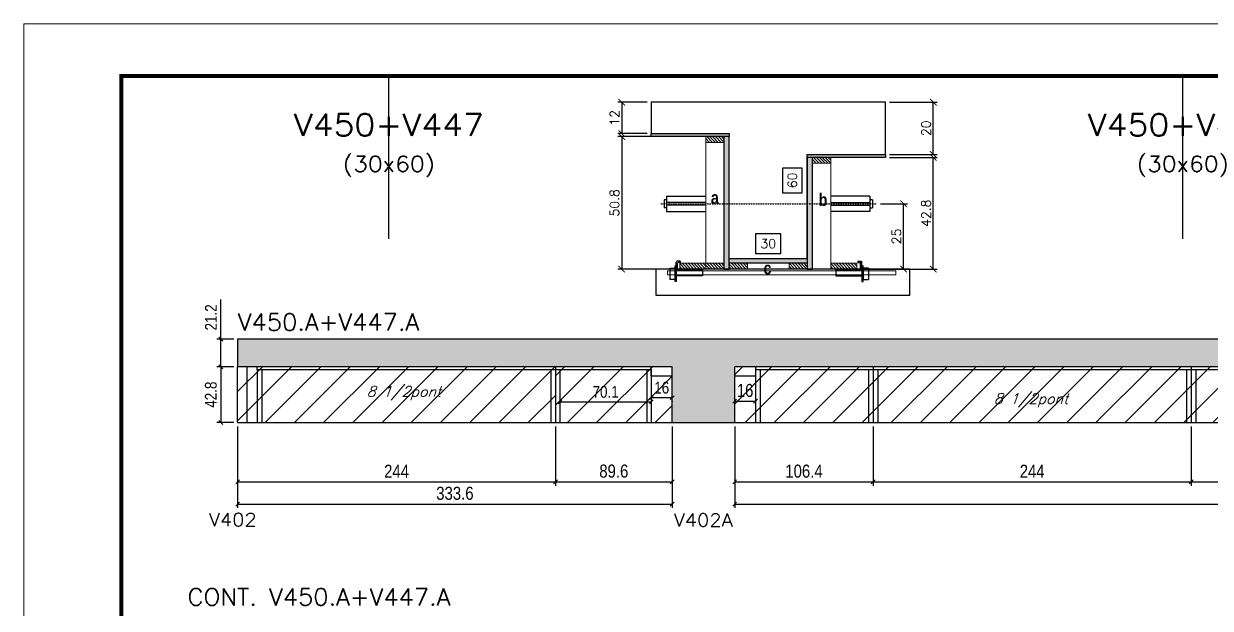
# Model space of a CAD drawing. Extents: x 137137 to 143418, y 10464 to 34486.
# Drawn here: x 141906 to 142817, y 31740 to 32189 of the extents above; entities that cross this region are included whole.
import ezdxf
from ezdxf.enums import TextEntityAlignment as Align

# ---------------------------------------------------------------- set-up
doc = ezdxf.new("R2010")
doc.units = 0
doc.linetypes.add('DASHED', pattern=[0.75, 0.5, -0.25])
doc.linetypes.add('HIDDEN', pattern=[0.375, 0.25, -0.125])
for name, color, linetype in [('5', 5, 'Continuous'), ('barrote', 251, 'Continuous'), ('COTA', 241, 'Continuous'), ('Cota Seção (2x)', 4, 'Continuous'), ('detalhes', 4, 'Continuous'), ('Painéis', 200, 'Continuous'), ('presilha', 1, 'Continuous'), ('Reaproveitamento', 251, 'Continuous'), ('SARR_2.2x7', 40, 'Continuous'), ('SARR_3.5x7', 81, 'Continuous'), ('TENSOR', 3, 'Continuous'), ('texto', 7, 'Continuous'), ('Texto de Titulo', 7, 'Continuous'), ('Texto Qtd Sarr', 242, 'Continuous')]:
    doc.layers.add(name, color=color, linetype=linetype)
for name, color, linetype, lineweight in [('CONCRETO', 251, 'Continuous', 25), ('Folhas', 255, 'Continuous', 9), ('Hachura', 251, 'Continuous', 9), ('Madeira', 126, 'Continuous', 18), ('SARRAFO DE PRESSAO', 251, 'DASHED', 9), ('SCO-___-LAJ', 2, 'Continuous', 0), ('Texto Seção', 7, 'Continuous', 15)]:
    doc.layers.add(name, color=color, linetype=linetype, lineweight=lineweight)
doc.styles.add('COTA TECNICA', font='techl___.ttf', dxfattribs={"height": 10})
doc.styles.add('COTA TECNICA-50', font='techl___.ttf', dxfattribs={"height": 9})
doc.styles.add('REGUA-120', font='ROMANS.shx', dxfattribs={"height": 15})
doc.styles.add('Romans', font='romans.shx')
doc.styles.add('TECNICA', font='techb___.ttf', dxfattribs={"height": 10})
doc.dimstyles.new('COTA PAINEL-50', dxfattribs={"dimtxt": 9, "dimasz": 3, "dimexe": 3, "dimexo": 3, "dimgap": 3, "dimtad": 1, "dimdec": 1, "dimzin": 12, "dimdsep": 46, "dimtxsty": 'COTA TECNICA-50', "dimblk1": 'OBLIQUE', "dimblk2": 'OBLIQUE', "dimsah": 1, "dimcen": 0.9, "dimclrd": 4, "dimclre": 4, "dimclrt": 240, "dimadec": 1, "dimazin": 3, "dimtfac": 1, "dimtdec": 1, "dimtmove": 0, "dimatfit": 3, "dimfxl": 1, "dimtolj": 1, "dimtzin": 12, "dimarcsym": 0})
doc.dimstyles.new('Cota Seção (2x)', dxfattribs={"dimtxt": 7, "dimasz": 5, "dimexe": 3, "dimexo": 3, "dimgap": 2, "dimtad": 3, "dimdec": 1, "dimlfac": 0.5, "dimzin": 12, "dimdsep": 46, "dimtxsty": 'Romans', "dimblk": 'ARCHTICK', "dimcen": 0, "dimclrd": 4, "dimclre": 4, "dimclrt": 1, "dimadec": 1, "dimazin": 3, "dimtfac": 1, "dimtdec": 1, "dimtmove": 0, "dimatfit": 3, "dimldrblk": 'OBLIQUE', "dimfxl": 1, "dimtolj": 1, "dimtzin": 12, "dimarcsym": 0})
doc.dimstyles.new('Cota Seção interna', dxfattribs={"dimtxt": 7, "dimasz": 6, "dimexe": 0.18, "dimexo": 2, "dimgap": -4, "dimtad": 3, "dimdec": 1, "dimlfac": 0.5, "dimzin": 12, "dimdsep": 46, "dimtxsty": 'Romans', "dimblk": 'ARCHTICK', "dimcen": 0.09, "dimse1": 1, "dimse2": 1, "dimsd1": 1, "dimsd2": 1, "dimclrd": 180, "dimclre": 5, "dimclrt": 1, "dimadec": 0, "dimazin": 3, "dimtfac": 1, "dimtdec": 1, "dimtofl": 0, "dimtmove": 0, "dimatfit": 3, "dimldrblk": 'ARCHTICK', "dimfxl": 1, "dimtolj": 1, "dimtzin": 0, "dimarcsym": 0})
doc.dimstyles.new('PAINEL', dxfattribs={"dimtxt": 10, "dimasz": 3, "dimexe": 3, "dimexo": 3, "dimgap": 3, "dimtad": 1, "dimdec": 1, "dimzin": 12, "dimdsep": 46, "dimtxsty": 'COTA TECNICA', "dimblk1": 'OBLIQUE', "dimblk2": 'OBLIQUE', "dimsah": 1, "dimcen": 0.9, "dimclrd": 4, "dimclre": 4, "dimclrt": 240, "dimadec": 1, "dimazin": 3, "dimtfac": 1, "dimtdec": 1, "dimtmove": 0, "dimatfit": 3, "dimfxl": 1, "dimtolj": 1, "dimtzin": 12, "dimarcsym": 0})

# ---------------------------------------------------------------- blocks, each defined once
blk = doc.blocks.new('9999999999')
at = {"layer": 'Folhas'}
blk.add_lwpolyline([(98138.98, 34190.21), (99623.98, 34190.21), (99623.98, 35240.21), (98138.98, 35240.21)], close=True, dxfattribs=at)
at = {"layer": 'Folhas', "color": 30, "const_width": 3}
blk.add_lwpolyline([(98213.98, 34230.21), (99583.98, 34230.21), (99583.98, 35200.21), (98213.98, 35200.21)], close=True, dxfattribs=at)
blk = doc.blocks.new('titulo1')
at = {"layer": 'Defpoints', "color": 252, "linetype": 'HIDDEN', "ltscale": 2}
blk.add_line((0, 0), (0, 125), dxfattribs=at)
at = {"layer": 'Defpoints', "style": 'Romans', "oblique": 15}
blk.add_attdef('FOLHA', text='', height=10, dxfattribs=at).set_placement((0, 15.58), align=Align.MIDDLE_CENTER)
at = {"layer": 'Texto Qtd Sarr', "color": 3, "style": 'Romans', "oblique": 15}
for tag, height, p in [('TITULO', 17, (0, 71.45)), ('SEÇÃO', 12, (0, 41.55))]:
    blk.add_attdef(tag, text='', height=height, dxfattribs=at).set_placement(p, align=Align.MIDDLE_CENTER)
blk = doc.blocks.new('_ArchTick')
at = {"color": 0, "linetype": 'ByBlock', "const_width": 0.15}
blk.add_lwpolyline([(-0.5, -0.5), (0.5, 0.5)], dxfattribs=at)
blk = doc.blocks.new('*D227')
at = {"layer": 'COTA', "color": 4, "lineweight": -2, "transparency": 16777216}
for p, q in [((142570.4, 32086.02), (142607.12, 32086.02)), ((142604.12, 32000.42), (142604.12, 32086.02)), ((142552.8, 32000.42), (142607.12, 32000.42))]:
    blk.add_line(p, q, dxfattribs=at)
at = {"layer": 'Defpoints', "color": 0, "transparency": 16777216}
for p in [(142567.4, 32086.02), (142604.12, 32086.02), (142549.8, 32000.42)]:
    blk.add_point(p, dxfattribs=at)
at = {"layer": 'COTA', "color": 4, "lineweight": -2, "transparency": 16777216, "xscale": 5, "yscale": 5, "zscale": 5}
for p, rotation in [((142604.12, 32086.02), 90), ((142604.12, 32000.42), 270)]:
    blk.add_blockref('_ArchTick', p, dxfattribs=dict(at, rotation=rotation))
at = {"layer": 'COTA', "color": 1, "transparency": 16777216, "insert": (142598.62, 32043.22), "char_height": 7, "attachment_point": 5, "rotation": 90, "style": 'Romans'}
blk.add_mtext('\\A1;42.8', dxfattribs=at)
blk = doc.blocks.new('_Oblique')
at = {"color": 0, "linetype": 'ByBlock', "lineweight": -2}
blk.add_line((-0.5, -0.5), (0.5, 0.5), dxfattribs=at)
blk = doc.blocks.new('*D228')
at = {"layer": 'COTA', "color": 4, "lineweight": -2, "transparency": 16777216}
for p, q in [((142570.4, 32128.42), (142607.12, 32128.42)), ((142604.12, 32088.42), (142604.12, 32128.42)), ((142570.4, 32088.42), (142607.12, 32088.42))]:
    blk.add_line(p, q, dxfattribs=at)
at = {"layer": 'Defpoints', "color": 0, "transparency": 16777216}
for p in [(142567.4, 32128.42), (142604.12, 32128.42), (142567.4, 32088.42)]:
    blk.add_point(p, dxfattribs=at)
at = {"layer": 'COTA', "color": 4, "lineweight": -2, "transparency": 16777216, "xscale": 5, "yscale": 5, "zscale": 5}
for p, rotation in [((142604.12, 32128.42), 90), ((142604.12, 32088.42), 270)]:
    blk.add_blockref('_ArchTick', p, dxfattribs=dict(at, rotation=rotation))
at = {"layer": 'COTA', "color": 1, "transparency": 16777216, "insert": (142598.62, 32108.42), "char_height": 7, "attachment_point": 5, "rotation": 90, "style": 'Romans'}
blk.add_mtext('\\A1;20', dxfattribs=at)
blk = doc.blocks.new('*D229')
at = {"layer": 'Cota Seção (2x)', "color": 180, "lineweight": -2, "transparency": 16777216}
for p, q in [((142503.4, 32077.92), (142488.4, 32077.92)), ((142488.4, 32077.92), (142488.4, 32058.92)), ((142503.4, 32058.92), (142503.4, 32077.92)), ((142488.4, 32058.92), (142503.4, 32058.92))]:
    blk.add_line(p, q, dxfattribs=at)
at = {"layer": 'Defpoints', "color": 0, "transparency": 16777216}
for p in [(142507.4, 32128.42), (142507.4, 32128.42), (142507.4, 32008.42)]:
    blk.add_point(p, dxfattribs=at)
at = {"layer": 'Cota Seção (2x)', "color": 1, "transparency": 16777216, "insert": (142495.9, 32068.42), "char_height": 7, "attachment_point": 5, "rotation": 90, "style": 'Romans'}
blk.add_mtext('\\A1;60', dxfattribs=at)
blk = doc.blocks.new('PRESILHA METÁLICA 1')
at = {"layer": 'presilha'}
for p, q in [((6, 15.5), (7.5, 15.5)), ((6, -2.5), (6, 15.5)), ((7.5, 10.6), (7.5, 19.9)), ((7.5, 15.5), (7.5, -2.5)), ((12, 21), (8.6, 21)), ((9, 11.6), (9, 18.9)), ((12, 19.5), (9.6, 19.5)), ((12, 21), (12, 19.5)), ((0, 13), (6, 13)), ((0, 13), (0, 0)), ((6, 0), (0, 0)), ((6, 13), (6, 0)), ((37.5, 4.1), (7.5, 4.1)), ((37.5, 11), (9.6, 11)), ((37.5, 11), (37.5, 4.1)), ((7.5, -2.5), (6, -2.5))]:
    blk.add_line(p, q, dxfattribs=at)
for centre, radius, start, end in [((8.6, 19.9), 1.14, 90, 180), ((9.6, 18.9), 0.57, 90, 180), ((9.6, 11.6), 0.57, 180, 270)]:
    blk.add_arc(centre, radius, start, end, dxfattribs=at)
blk = doc.blocks.new('*D234')
at = {"layer": 'Cota Seção (2x)', "color": 180, "lineweight": -2, "transparency": 16777216}
for p, q in [((142487.07, 32027.42), (142467.73, 32027.42)), ((142467.73, 32027.42), (142467.73, 32012.42)), ((142487.07, 32012.42), (142487.07, 32027.42)), ((142467.73, 32012.42), (142487.07, 32012.42))]:
    blk.add_line(p, q, dxfattribs=at)
at = {"layer": 'Defpoints', "color": 0, "transparency": 16777216}
for p in [(142447.4, 32008.42), (142507.4, 32008.42), (142507.4, 32000.42)]:
    blk.add_point(p, dxfattribs=at)
at = {"layer": 'Cota Seção (2x)', "color": 1, "transparency": 16777216, "insert": (142477.4, 32019.92), "char_height": 7, "attachment_point": 5, "style": 'Romans'}
blk.add_mtext('\\A1;30', dxfattribs=at)
blk = doc.blocks.new('*D334')
at = {"layer": 'COTA', "color": 4, "lineweight": -2, "transparency": 16777216}
for p, q in [((142426.4, 32102.02), (142361.89, 32102.02)), ((142364.89, 32102.02), (142364.89, 32000.42)), ((142426.4, 32000.42), (142361.89, 32000.42))]:
    blk.add_line(p, q, dxfattribs=at)
at = {"layer": 'Defpoints', "color": 0, "transparency": 16777216}
for p in [(142429.4, 32102.02), (142364.89, 32000.42), (142429.4, 32000.42)]:
    blk.add_point(p, dxfattribs=at)
at = {"layer": 'COTA', "color": 4, "lineweight": -2, "transparency": 16777216, "xscale": 5, "yscale": 5, "zscale": 5}
for p, rotation in [((142364.89, 32102.02), 90), ((142364.89, 32000.42), 270)]:
    blk.add_blockref('_ArchTick', p, dxfattribs=dict(at, rotation=rotation))
at = {"layer": 'COTA', "color": 1, "transparency": 16777216, "insert": (142359.39, 32051.22), "char_height": 7, "attachment_point": 5, "rotation": 90, "style": 'Romans'}
blk.add_mtext('\\A1;50.8', dxfattribs=at)
blk = doc.blocks.new('*D337')
at = {"layer": 'COTA', "color": 4, "lineweight": -2, "transparency": 16777216}
for p, q in [((142563.7, 32050.47), (142584.33, 32050.47)), ((142581.33, 32000.42), (142581.33, 32050.47)), ((142548.4, 32000.42), (142584.33, 32000.42))]:
    blk.add_line(p, q, dxfattribs=at)
at = {"layer": 'Defpoints', "color": 0, "transparency": 16777216}
for p in [(142560.7, 32050.47), (142581.33, 32050.47), (142545.4, 32000.42)]:
    blk.add_point(p, dxfattribs=at)
at = {"layer": 'COTA', "color": 4, "lineweight": -2, "transparency": 16777216, "xscale": 5, "yscale": 5, "zscale": 5}
for p, rotation in [((142581.33, 32050.47), 90), ((142581.33, 32000.42), 270)]:
    blk.add_blockref('_ArchTick', p, dxfattribs=dict(at, rotation=rotation))
at = {"layer": 'COTA', "color": 1, "transparency": 16777216, "insert": (142575.83, 32025.45), "char_height": 7, "attachment_point": 5, "rotation": 90, "style": 'Romans'}
blk.add_mtext('\\A1;25', dxfattribs=at)
blk = doc.blocks.new('*D380')
at = {"layer": 'COTA', "color": 4, "linetype": 'ByBlock', "lineweight": -2, "transparency": 16777216}
for p, q in [((142070.03, 31879.66), (142070.03, 31834.22)), ((142314.03, 31879.66), (142314.03, 31834.22)), ((142070.03, 31837.22), (142314.03, 31837.22))]:
    blk.add_line(p, q, dxfattribs=at)
at = {"layer": 'Defpoints', "color": 0, "linetype": 'ByBlock', "transparency": 16777216}
for p in [(142070.03, 31882.66), (142314.03, 31882.66), (142314.03, 31837.22)]:
    blk.add_point(p, dxfattribs=at)
at = {"layer": 'COTA', "color": 4, "linetype": 'ByBlock', "lineweight": -2, "transparency": 16777216, "xscale": 3, "yscale": 3, "zscale": 3, "rotation": 180}
blk.add_blockref('_Oblique', (142070.03, 31837.22), dxfattribs=at)
at = {"layer": 'COTA', "color": 4, "linetype": 'ByBlock', "lineweight": -2, "transparency": 16777216, "xscale": 3, "yscale": 3, "zscale": 3}
blk.add_blockref('_Oblique', (142314.03, 31837.22), dxfattribs=at)
at = {"layer": 'COTA', "color": 240, "linetype": 'ByBlock', "transparency": 16777216, "insert": (142192.03, 31845.29), "char_height": 10, "attachment_point": 5, "style": 'COTA TECNICA'}
blk.add_mtext('\\A1;244', dxfattribs=at)
blk = doc.blocks.new('*D381')
at = {"layer": 'COTA', "color": 4, "linetype": 'ByBlock', "lineweight": -2, "transparency": 16777216}
for p, q in [((142314.03, 31879.66), (142314.03, 31834.22)), ((142403.63, 31879.66), (142403.63, 31834.22)), ((142314.03, 31837.22), (142403.63, 31837.22))]:
    blk.add_line(p, q, dxfattribs=at)
at = {"layer": 'Defpoints', "color": 0, "linetype": 'ByBlock', "transparency": 16777216}
for p in [(142314.03, 31882.66), (142403.63, 31882.66), (142403.63, 31837.22)]:
    blk.add_point(p, dxfattribs=at)
at = {"layer": 'COTA', "color": 4, "linetype": 'ByBlock', "lineweight": -2, "transparency": 16777216, "xscale": 3, "yscale": 3, "zscale": 3, "rotation": 180}
blk.add_blockref('_Oblique', (142314.03, 31837.22), dxfattribs=at)
at = {"layer": 'COTA', "color": 4, "linetype": 'ByBlock', "lineweight": -2, "transparency": 16777216, "xscale": 3, "yscale": 3, "zscale": 3}
blk.add_blockref('_Oblique', (142403.63, 31837.22), dxfattribs=at)
at = {"layer": 'COTA', "color": 240, "linetype": 'ByBlock', "transparency": 16777216, "insert": (142358.83, 31845.35), "char_height": 10, "attachment_point": 5, "style": 'COTA TECNICA'}
blk.add_mtext('\\A1;89.6', dxfattribs=at)
blk = doc.blocks.new('*D382')
at = {"layer": 'COTA', "color": 4, "linetype": 'ByBlock', "lineweight": -2, "transparency": 16777216}
for p, q in [((142558.03, 31879.66), (142558.03, 31834.22)), ((142802.03, 31879.66), (142802.03, 31834.22)), ((142558.03, 31837.22), (142802.03, 31837.22))]:
    blk.add_line(p, q, dxfattribs=at)
at = {"layer": 'Defpoints', "color": 0, "linetype": 'ByBlock', "transparency": 16777216}
for p in [(142558.03, 31882.66), (142802.03, 31882.66), (142802.03, 31837.22)]:
    blk.add_point(p, dxfattribs=at)
at = {"layer": 'COTA', "color": 4, "linetype": 'ByBlock', "lineweight": -2, "transparency": 16777216, "xscale": 3, "yscale": 3, "zscale": 3, "rotation": 180}
blk.add_blockref('_Oblique', (142558.03, 31837.22), dxfattribs=at)
at = {"layer": 'COTA', "color": 4, "linetype": 'ByBlock', "lineweight": -2, "transparency": 16777216, "xscale": 3, "yscale": 3, "zscale": 3}
blk.add_blockref('_Oblique', (142802.03, 31837.22), dxfattribs=at)
at = {"layer": 'COTA', "color": 240, "linetype": 'ByBlock', "transparency": 16777216, "insert": (142680.03, 31845.29), "char_height": 10, "attachment_point": 5, "style": 'COTA TECNICA'}
blk.add_mtext('\\A1;244', dxfattribs=at)
blk = doc.blocks.new('*D383')
at = {"layer": 'COTA', "color": 4, "linetype": 'ByBlock', "lineweight": -2, "transparency": 16777216}
for p, q in [((142802.03, 31879.66), (142802.03, 31834.22)), ((142955.03, 31879.66), (142955.03, 31834.22)), ((142802.03, 31837.22), (142955.03, 31837.22))]:
    blk.add_line(p, q, dxfattribs=at)
at = {"layer": 'Defpoints', "color": 0, "linetype": 'ByBlock', "transparency": 16777216}
for p in [(142802.03, 31882.66), (142955.03, 31882.66), (142955.03, 31837.22)]:
    blk.add_point(p, dxfattribs=at)
at = {"layer": 'COTA', "color": 4, "linetype": 'ByBlock', "lineweight": -2, "transparency": 16777216, "xscale": 3, "yscale": 3, "zscale": 3, "rotation": 180}
blk.add_blockref('_Oblique', (142802.03, 31837.22), dxfattribs=at)
at = {"layer": 'COTA', "color": 4, "linetype": 'ByBlock', "lineweight": -2, "transparency": 16777216, "xscale": 3, "yscale": 3, "zscale": 3}
blk.add_blockref('_Oblique', (142955.03, 31837.22), dxfattribs=at)
at = {"layer": 'COTA', "color": 240, "linetype": 'ByBlock', "transparency": 16777216, "insert": (142878.53, 31845.44), "char_height": 10, "attachment_point": 5, "style": 'COTA TECNICA'}
blk.add_mtext('\\A1;153', dxfattribs=at)
blk = doc.blocks.new('*D387')
at = {"layer": 'COTA', "color": 4, "linetype": 'ByBlock', "lineweight": -2, "transparency": 16777216}
for p, q in [((142067.03, 31925.46), (142054.07, 31925.46)), ((142057.07, 31925.46), (142057.07, 31882.66)), ((142067.03, 31882.66), (142054.07, 31882.66))]:
    blk.add_line(p, q, dxfattribs=at)
at = {"layer": 'Defpoints', "color": 0, "linetype": 'ByBlock', "transparency": 16777216}
for p in [(142070.03, 31925.46), (142057.07, 31882.66), (142070.03, 31882.66)]:
    blk.add_point(p, dxfattribs=at)
at = {"layer": 'COTA', "color": 4, "linetype": 'ByBlock', "lineweight": -2, "transparency": 16777216, "xscale": 3, "yscale": 3, "zscale": 3}
for p, rotation in [((142057.07, 31925.46), 90), ((142057.07, 31882.66), 270)]:
    blk.add_blockref('_Oblique', p, dxfattribs=dict(at, rotation=rotation))
at = {"layer": 'COTA', "color": 240, "linetype": 'ByBlock', "transparency": 16777216, "insert": (142049.48, 31904.06), "char_height": 9, "attachment_point": 5, "rotation": 90, "style": 'COTA TECNICA-50'}
blk.add_mtext('\\A1;42.8', dxfattribs=at)
blk = doc.blocks.new('*D388')
at = {"layer": 'COTA', "color": 4, "linetype": 'ByBlock', "lineweight": -2, "transparency": 16777216}
for p, q in [((142057.07, 31946.66), (142057.07, 31977.01)), ((142067.03, 31946.66), (142054.07, 31946.66)), ((142057.07, 31925.46), (142057.07, 31946.66)), ((142067.03, 31925.46), (142054.07, 31925.46))]:
    blk.add_line(p, q, dxfattribs=at)
at = {"layer": 'Defpoints', "color": 0, "linetype": 'ByBlock', "transparency": 16777216}
for p in [(142057.07, 31946.66), (142070.03, 31946.66), (142070.03, 31925.46)]:
    blk.add_point(p, dxfattribs=at)
at = {"layer": 'COTA', "color": 4, "linetype": 'ByBlock', "lineweight": -2, "transparency": 16777216, "xscale": 3, "yscale": 3, "zscale": 3}
for p, rotation in [((142057.07, 31946.66), 90), ((142057.07, 31925.46), 270)]:
    blk.add_blockref('_Oblique', p, dxfattribs=dict(at, rotation=rotation))
at = {"layer": 'COTA', "color": 240, "linetype": 'ByBlock', "transparency": 16777216, "insert": (142049.51, 31963.34), "char_height": 9, "attachment_point": 5, "rotation": 90, "style": 'COTA TECNICA-50'}
blk.add_mtext('\\A1;21.2', dxfattribs=at)
blk = doc.blocks.new('*D372')
at = {"layer": 'COTA', "color": 4, "linetype": 'ByBlock', "lineweight": -2, "transparency": 16777216}
for p, q in [((142317.49, 31898.56), (142387.63, 31898.56)), ((142317.49, 31895.97), (142317.49, 31895.56)), ((142387.63, 31895.97), (142387.63, 31895.56))]:
    blk.add_line(p, q, dxfattribs=at)
at = {"layer": 'Defpoints', "color": 0, "linetype": 'ByBlock', "transparency": 16777216}
for p in [(142317.49, 31898.97), (142387.63, 31898.97), (142387.63, 31898.56)]:
    blk.add_point(p, dxfattribs=at)
at = {"layer": 'COTA', "color": 4, "linetype": 'ByBlock', "lineweight": -2, "transparency": 16777216, "xscale": 3, "yscale": 3, "zscale": 3, "rotation": 180}
blk.add_blockref('_Oblique', (142317.49, 31898.56), dxfattribs=at)
at = {"layer": 'COTA', "color": 4, "linetype": 'ByBlock', "lineweight": -2, "transparency": 16777216, "xscale": 3, "yscale": 3, "zscale": 3}
blk.add_blockref('_Oblique', (142387.63, 31898.56), dxfattribs=at)
at = {"layer": 'COTA', "color": 240, "linetype": 'ByBlock', "transparency": 16777216, "insert": (142352.56, 31906.15), "char_height": 9, "attachment_point": 5, "style": 'COTA TECNICA-50'}
blk.add_mtext('\\A1;70.1', dxfattribs=at)
blk = doc.blocks.new('*D373')
at = {"layer": 'COTA', "color": 4, "linetype": 'ByBlock', "lineweight": -2, "transparency": 16777216}
for p, q in [((142387.63, 31901.78), (142403.63, 31901.78)), ((142387.63, 31899.18), (142387.63, 31898.78)), ((142403.63, 31899.18), (142403.63, 31898.78))]:
    blk.add_line(p, q, dxfattribs=at)
at = {"layer": 'Defpoints', "color": 0, "linetype": 'ByBlock', "transparency": 16777216}
for p in [(142387.63, 31902.18), (142403.63, 31902.18), (142403.63, 31901.78)]:
    blk.add_point(p, dxfattribs=at)
at = {"layer": 'COTA', "color": 4, "linetype": 'ByBlock', "lineweight": -2, "transparency": 16777216, "xscale": 3, "yscale": 3, "zscale": 3, "rotation": 180}
blk.add_blockref('_Oblique', (142387.63, 31901.78), dxfattribs=at)
at = {"layer": 'COTA', "color": 4, "linetype": 'ByBlock', "lineweight": -2, "transparency": 16777216, "xscale": 3, "yscale": 3, "zscale": 3}
blk.add_blockref('_Oblique', (142403.63, 31901.78), dxfattribs=at)
at = {"layer": 'COTA', "color": 240, "linetype": 'ByBlock', "transparency": 16777216, "insert": (142395.63, 31909.37), "char_height": 9, "attachment_point": 5, "style": 'COTA TECNICA-50'}
blk.add_mtext('\\A1;16', dxfattribs=at)
blk = doc.blocks.new('*D412')
at = {"layer": 'COTA', "color": 4, "lineweight": -2, "ltscale": 25, "transparency": 16777216}
blk.add_line((142451.63, 31899.11), (142467.63, 31899.11), dxfattribs=at)
at = {"layer": 'Defpoints', "color": 0, "ltscale": 25, "transparency": 16777216}
for p in [(142451.63, 31899.11), (142467.63, 31899.11), (142467.63, 31899.11)]:
    blk.add_point(p, dxfattribs=at)
at = {"layer": 'COTA', "color": 4, "lineweight": -2, "ltscale": 25, "transparency": 16777216, "xscale": 3, "yscale": 3, "zscale": 3, "rotation": 180}
blk.add_blockref('_Oblique', (142451.63, 31899.11), dxfattribs=at)
at = {"layer": 'COTA', "color": 4, "lineweight": -2, "ltscale": 25, "transparency": 16777216, "xscale": 3, "yscale": 3, "zscale": 3}
blk.add_blockref('_Oblique', (142467.63, 31899.11), dxfattribs=at)
at = {"layer": 'COTA', "color": 240, "ltscale": 25, "transparency": 16777216, "insert": (142459.63, 31907.21), "char_height": 10, "attachment_point": 5, "style": 'COTA TECNICA'}
blk.add_mtext('\\A1;16', dxfattribs=at)
blk = doc.blocks.new('*D413')
at = {"layer": 'COTA', "color": 4, "lineweight": -2, "ltscale": 25, "transparency": 16777216}
for p, q in [((142451.63, 31879.66), (142451.63, 31834.22)), ((142558.03, 31879.66), (142558.03, 31834.22)), ((142451.63, 31837.22), (142558.03, 31837.22))]:
    blk.add_line(p, q, dxfattribs=at)
at = {"layer": 'Defpoints', "color": 0, "ltscale": 25, "transparency": 16777216}
for p in [(142451.63, 31882.66), (142558.03, 31882.66), (142558.03, 31837.22)]:
    blk.add_point(p, dxfattribs=at)
at = {"layer": 'COTA', "color": 4, "lineweight": -2, "ltscale": 25, "transparency": 16777216, "xscale": 3, "yscale": 3, "zscale": 3, "rotation": 180}
blk.add_blockref('_Oblique', (142451.63, 31837.22), dxfattribs=at)
at = {"layer": 'COTA', "color": 4, "lineweight": -2, "ltscale": 25, "transparency": 16777216, "xscale": 3, "yscale": 3, "zscale": 3}
blk.add_blockref('_Oblique', (142558.03, 31837.22), dxfattribs=at)
at = {"layer": 'COTA', "color": 240, "ltscale": 25, "transparency": 16777216, "insert": (142504.83, 31845.32), "char_height": 10, "attachment_point": 5, "style": 'COTA TECNICA'}
blk.add_mtext('\\A1;106.4', dxfattribs=at)
blk = doc.blocks.new('*D939')
at = {"layer": 'COTA', "color": 4, "lineweight": -2, "transparency": 16777216}
for p, q in [((142384.4, 32128.42), (142361.89, 32128.42)), ((142364.89, 32128.42), (142364.89, 32104.42)), ((142384.4, 32104.42), (142361.89, 32104.42))]:
    blk.add_line(p, q, dxfattribs=at)
at = {"layer": 'Defpoints', "color": 0, "transparency": 16777216}
for p in [(142387.4, 32128.42), (142364.89, 32104.42), (142387.4, 32104.42)]:
    blk.add_point(p, dxfattribs=at)
at = {"layer": 'COTA', "color": 4, "lineweight": -2, "transparency": 16777216, "xscale": 5, "yscale": 5, "zscale": 5}
for p, rotation in [((142364.89, 32128.42), 90), ((142364.89, 32104.42), 270)]:
    blk.add_blockref('_ArchTick', p, dxfattribs=dict(at, rotation=rotation))
at = {"layer": 'COTA', "color": 1, "transparency": 16777216, "insert": (142359.39, 32116.42), "char_height": 7, "attachment_point": 5, "rotation": 90, "style": 'Romans'}
blk.add_mtext('\\A1;12', dxfattribs=at)
blk = doc.blocks.new('*D945')
at = {"layer": 'COTA', "color": 4, "lineweight": -2, "ltscale": 25, "transparency": 16777216}
for p, q in [((142070.03, 31879.66), (142070.03, 31817.12)), ((142403.63, 31879.66), (142403.63, 31817.12)), ((142070.03, 31820.12), (142403.63, 31820.12))]:
    blk.add_line(p, q, dxfattribs=at)
at = {"layer": 'Defpoints', "color": 0, "ltscale": 25, "transparency": 16777216}
for p in [(142070.03, 31882.66), (142403.63, 31882.66), (142403.63, 31820.12)]:
    blk.add_point(p, dxfattribs=at)
at = {"layer": 'COTA', "color": 4, "lineweight": -2, "ltscale": 25, "transparency": 16777216, "xscale": 3, "yscale": 3, "zscale": 3, "rotation": 180}
blk.add_blockref('_Oblique', (142070.03, 31820.12), dxfattribs=at)
at = {"layer": 'COTA', "color": 4, "lineweight": -2, "ltscale": 25, "transparency": 16777216, "xscale": 3, "yscale": 3, "zscale": 3}
blk.add_blockref('_Oblique', (142403.63, 31820.12), dxfattribs=at)
at = {"layer": 'COTA', "color": 240, "ltscale": 25, "transparency": 16777216, "insert": (142236.83, 31828.34), "char_height": 10, "attachment_point": 5, "style": 'COTA TECNICA'}
blk.add_mtext('\\A1;333.6', dxfattribs=at)
blk = doc.blocks.new('*D946')
at = {"layer": 'COTA', "color": 4, "lineweight": -2, "ltscale": 25, "transparency": 16777216}
for p, q in [((142451.63, 31879.66), (142451.63, 31817.12)), ((143255.13, 31859.66), (143255.13, 31817.12)), ((142451.63, 31820.12), (143255.13, 31820.12))]:
    blk.add_line(p, q, dxfattribs=at)
at = {"layer": 'Defpoints', "color": 0, "ltscale": 25, "transparency": 16777216}
for p in [(142451.63, 31882.66), (143255.13, 31862.66), (143255.13, 31820.12)]:
    blk.add_point(p, dxfattribs=at)
at = {"layer": 'COTA', "color": 4, "lineweight": -2, "ltscale": 25, "transparency": 16777216, "xscale": 3, "yscale": 3, "zscale": 3, "rotation": 180}
blk.add_blockref('_Oblique', (142451.63, 31820.12), dxfattribs=at)
at = {"layer": 'COTA', "color": 4, "lineweight": -2, "ltscale": 25, "transparency": 16777216, "xscale": 3, "yscale": 3, "zscale": 3}
blk.add_blockref('_Oblique', (143255.13, 31820.12), dxfattribs=at)
at = {"layer": 'COTA', "color": 240, "ltscale": 25, "transparency": 16777216, "insert": (142853.38, 31828.36), "char_height": 10, "attachment_point": 5, "style": 'COTA TECNICA'}
blk.add_mtext('\\A1;803.5', dxfattribs=at)

msp = doc.modelspace()

# ---------------------------------------------------------------- hatches: boundary and pattern name
at = {"layer": 'COTA', "linetype": 'ByBlock'}
h = msp.add_hatch(dxfattribs=at)
h.set_pattern_fill('AR-CONC', color=256, scale=0.03)
h.paths.add_polyline_path([(142451.63, 31925.46), (142657.03, 31925.46), (142795.03, 31925.46), (142955.03, 31925.46), (142955.03, 31882.66), (142982.03, 31882.66), (142982.03, 31946.66), (142070.03, 31946.66), (142070.03, 31925.46), (142403.63, 31925.46), (142403.63, 31882.66), (142451.63, 31882.66)])
at = {"layer": 'Hachura'}
h = msp.add_hatch(color=256, dxfattribs=at)
h.dxf.hatch_style = 1
h.paths.add_polyline_path([(142387.4, 32102.02), (142387.4, 32104.42), (142447.4, 32104.42), (142447.4, 32102.02)])
h = msp.add_hatch(dxfattribs=at)
h.set_pattern_fill('ANSI31', color=256, scale=0.5, angle=270, style=0)
h.set_pattern_definition([(315, (165335.2192, 23794.3764), (1.12253202, 1.12253202), [])])
h.paths.add_polyline_path([(142429.4, 32097.62), (142429.4, 32102.02), (142443.4, 32102.02), (142443.4, 32097.62)])
h = msp.add_hatch(color=256, dxfattribs=at)
h.dxf.hatch_style = 1
h.paths.add_polyline_path([(142447.4, 32102.02), (142443.4, 32102.02), (142443.4, 32000.42), (142447.4, 32000.42)])
h = msp.add_hatch(color=256, dxfattribs=at)
h.dxf.hatch_style = 1
h.paths.add_polyline_path([(142507.4, 32086.02), (142507.4, 32088.42), (142567.4, 32088.42), (142567.4, 32086.02)])
h = msp.add_hatch(color=256, dxfattribs=at)
h.dxf.hatch_style = 1
h.paths.add_polyline_path([(142511.4, 32086.02), (142507.4, 32086.02), (142507.4, 32000.42), (142511.4, 32000.42)])
h = msp.add_hatch(dxfattribs=at)
h.set_pattern_fill('ANSI31', color=256, scale=0.5, angle=270, style=0)
h.set_pattern_definition([(315, (165417.2181, 23778.3764), (1.12253202, 1.12253202), [])])
h.paths.add_polyline_path([(142511.4, 32081.62), (142511.4, 32086.02), (142525.4, 32086.02), (142525.4, 32081.62)])
h = msp.add_hatch(dxfattribs=at)
h.set_pattern_fill('ANSI31', color=256, scale=0.5, angle=270, style=0)
h.set_pattern_definition([(315, (165301.2192, 23770.7764), (1.12253202, 1.12253202), [])])
h.paths.add_polyline_path([(142429.4, 32000.42), (142429.4, 32004.82), (142409.4, 32004.82), (142409.4, 32000.42)])
h = msp.add_hatch(dxfattribs=at)
h.set_pattern_fill('ANSI31', color=256, scale=0.5, angle=270, style=0)
h.set_pattern_definition([(315, (165335.2192, 23820.7764), (1.12253202, 1.12253202), [])])
h.paths.add_polyline_path([(142429.4, 32004.82), (142429.4, 32000.42), (142443.4, 32000.42), (142443.4, 32004.82)])
h = msp.add_hatch(color=256, dxfattribs=at)
h.dxf.hatch_style = 1
h.paths.add_polyline_path([(142447.4, 32004.82), (142447.4, 32008.42), (142507.4, 32008.42), (142507.4, 32004.82)])
h = msp.add_hatch(dxfattribs=at)
h.set_pattern_fill('ANSI31', color=256, scale=0.5, angle=270, style=0)
h.set_pattern_definition([(315, (165404.0192, 23770.7764), (1.12253202, 1.12253202), [])])
h.paths.add_polyline_path([(142447.4, 32000.42), (142447.4, 32004.82), (142461.4, 32004.82), (142461.4, 32000.42)])
h = msp.add_hatch(dxfattribs=at)
h.set_pattern_fill('ANSI31', color=256, scale=0.5, angle=270, style=0)
h.set_pattern_definition([(315, (165426.0181, 23770.7764), (1.12253202, 1.12253202), [])])
h.paths.add_polyline_path([(142507.4, 32000.42), (142507.4, 32004.82), (142493.4, 32004.82), (142493.4, 32000.42)])
h = msp.add_hatch(dxfattribs=at)
h.set_pattern_fill('ANSI31', color=256, scale=0.5, angle=270, style=0)
h.set_pattern_definition([(315, (165417.2181, 23770.7764), (1.12253202, 1.12253202), [])])
h.paths.add_polyline_path([(142545.4, 32000.42), (142545.4, 32004.82), (142525.4, 32004.82), (142525.4, 32000.42)])
at = {"layer": 'Reaproveitamento', "linetype": 'ByBlock'}
h = msp.add_hatch(dxfattribs=at)
h.set_pattern_fill('ANSI31', color=256, scale=5)
h.set_pattern_definition([(45, (8160.993, 3874.647), (-11.2253202, 11.2253202), [])])
h.paths.add_polyline_path([(142070.03, 31925.46), (142070.03, 31882.66), (142314.03, 31882.66), (142314.03, 31925.46)])
h = msp.add_hatch(dxfattribs=at)
h.set_pattern_fill('ANSI31', color=256, scale=5)
h.set_pattern_definition([(45, (1616.203, 83.752), (-11.2253202, 11.2253202), [])])
h.paths.add_polyline_path([(142403.63, 31882.66), (142403.63, 31925.46), (142314.03, 31925.46), (142314.03, 31882.66)])
h = msp.add_hatch(dxfattribs=at)
h.set_pattern_fill('ANSI31', color=256, scale=5)
h.set_pattern_definition([(45, (1738.203, 91.752), (-11.2253202, 11.2253202), [])])
h.paths.add_polyline_path([(142451.63, 31925.46), (142451.63, 31882.66), (142955.03, 31882.66), (142955.03, 31925.46)])
h.paths.add_polyline_path([(142590.44, 31897.39), (142590.44, 31917.97)], flags=16)

# ---------------------------------------------------------------- linework, layer by layer
at = {"ltscale": 3}
for p, q in [((142397.4, 32053.47), (142397.4, 32047.47)), ((142399.4, 32053.47), (142397.4, 32053.47)), ((142399.4, 32056.47), (142399.4, 32044.47)), ((142399.4, 32056.47), (142429.4, 32056.47)), ((142429.4, 32051.47), (142399.4, 32051.47)), ((142429.4, 32049.47), (142399.4, 32049.47)), ((142555.4, 32056.47), (142525.4, 32056.47)), ((142525.4, 32051.47), (142555.4, 32051.47)), ((142525.4, 32049.47), (142555.4, 32049.47)), ((142555.4, 32056.47), (142555.4, 32044.47)), ((142557.4, 32053.47), (142555.4, 32053.47)), ((142557.4, 32053.47), (142557.4, 32047.47)), ((142399.4, 32047.47), (142397.4, 32047.47)), ((142399.4, 32044.47), (142429.4, 32044.47)), ((142555.4, 32044.47), (142525.4, 32044.47)), ((142555.4, 32047.47), (142557.4, 32047.47))]:
    msp.add_line(p, q, dxfattribs=at)
at = {"layer": 'barrote'}
msp.add_lwpolyline([(142391.04, 31980.42), (142586, 31980.42), (142586, 32000.42), (142391.04, 32000.42)], close=True, dxfattribs=at)
at = {"layer": 'CONCRETO'}
msp.add_lwpolyline([(142447.4, 32008.42), (142507.4, 32008.42), (142507.4, 32088.42), (142567.4, 32088.42), (142567.4, 32128.42), (142507.4, 32128.42), (142507.4, 32128.42), (142387.4, 32128.42), (142387.4, 32104.42)], dxfattribs=at)
at = {"layer": 'COTA', "linetype": 'ByBlock'}
for p, q in [((142982.03, 31946.66), (142070.03, 31946.66)), ((142070.03, 31946.66), (142070.03, 31925.46)), ((142403.63, 31882.66), (142451.63, 31882.66))]:
    msp.add_line(p, q, dxfattribs=at)
at = {"layer": 'Madeira'}
for points in [[(142429.4, 32097.62), (142429.4, 32102.02), (142443.4, 32102.02), (142443.4, 32097.62)], [(142429.4, 32102.02), (142443.4, 32102.02), (142443.4, 32000.42), (142429.4, 32000.42)], [(142511.4, 32081.62), (142511.4, 32086.02), (142525.4, 32086.02), (142525.4, 32081.62)], [(142511.4, 32086.02), (142525.4, 32086.02), (142525.4, 32000.42), (142511.4, 32000.42)], [(142429.4, 32000.42), (142429.4, 32004.82), (142409.4, 32004.82), (142409.4, 32000.42)], [(142429.4, 32004.82), (142429.4, 32000.42), (142443.4, 32000.42), (142443.4, 32004.82)], [(142447.4, 32000.42), (142447.4, 32004.82), (142461.4, 32004.82), (142461.4, 32000.42)], [(142507.4, 32000.42), (142507.4, 32004.82), (142493.4, 32004.82), (142493.4, 32000.42)], [(142545.4, 32000.42), (142545.4, 32004.82), (142525.4, 32004.82), (142525.4, 32000.42)]]:
    msp.add_lwpolyline(points, close=True, dxfattribs=at)
at = {"layer": 'Painéis', "linetype": 'ByBlock'}
for p, q in [((142070.03, 31882.66), (142070.03, 31925.46)), ((142314.03, 31925.46), (142314.03, 31882.66)), ((142403.63, 31882.66), (142403.63, 31925.46)), ((142451.63, 31882.66), (142451.63, 31925.46)), ((142558.03, 31925.46), (142558.03, 31882.66)), ((142802.03, 31925.46), (142802.03, 31882.66)), ((142070.03, 31882.66), (142403.63, 31882.66)), ((142451.63, 31882.66), (142955.03, 31882.66))]:
    msp.add_line(p, q, dxfattribs=at)
at = {"layer": 'Painéis'}
for points in [[(142387.4, 32102.02), (142387.4, 32104.42), (142447.4, 32104.42), (142447.4, 32102.02)], [(142447.4, 32102.02), (142443.4, 32102.02), (142443.4, 32000.42), (142447.4, 32000.42)], [(142507.4, 32086.02), (142507.4, 32088.42), (142567.4, 32088.42), (142567.4, 32086.02)], [(142511.4, 32086.02), (142507.4, 32086.02), (142507.4, 32000.42), (142511.4, 32000.42)], [(142447.4, 32004.82), (142447.4, 32008.42), (142507.4, 32008.42), (142507.4, 32004.82)]]:
    msp.add_lwpolyline(points, close=True, dxfattribs=at)
at = {"layer": 'Painéis', "linetype": 'ByBlock'}
for points in [[(142403.63, 31925.46), (142070.03, 31925.46)], [(142955.03, 31925.46), (142795.03, 31925.46), (142657.03, 31925.46), (142657.03, 31925.46), (142451.63, 31925.46)]]:
    msp.add_lwpolyline(points, dxfattribs=at)
at = {"layer": 'SARR_2.2x7', "linetype": 'Continuous', "ltscale": 50}
for p, q in [((142077.03, 31925.46), (142077.03, 31882.66)), ((142085.03, 31923.26), (142085.03, 31925.46)), ((142085.03, 31923.26), (142314.03, 31923.26)), ((142314.03, 31923.26), (142387.63, 31923.26)), ((142387.63, 31918.46), (142387.63, 31925.46)), ((142467.63, 31923.26), (142558.03, 31923.26)), ((142558.03, 31923.26), (142802.03, 31923.26)), ((142802.03, 31923.26), (142940.03, 31923.26)), ((142387.63, 31918.46), (142403.63, 31918.46)), ((142451.63, 31918.46), (142467.63, 31918.46))]:
    msp.add_line(p, q, dxfattribs=at)
at = {"layer": 'SARR_3.5x7'}
for p, q in [((142085.03, 31923.26), (142085.03, 31882.66)), ((142088.53, 31923.26), (142088.53, 31882.66)), ((142310.49, 31923.26), (142310.49, 31882.66)), ((142317.49, 31923.26), (142317.49, 31882.66)), ((142384.09, 31923.26), (142384.09, 31882.66)), ((142387.63, 31923.26), (142387.63, 31882.66)), ((142467.63, 31925.46), (142467.63, 31882.66)), ((142471.18, 31923.27), (142471.18, 31882.66)), ((142554.49, 31923.26), (142554.49, 31882.66)), ((142561.49, 31923.26), (142561.49, 31882.66)), ((142798.49, 31923.26), (142798.49, 31882.66)), ((142805.58, 31923.27), (142805.58, 31882.66))]:
    msp.add_line(p, q, dxfattribs=at)
at = {"layer": 'SCO-___-LAJ', "color": 1}
msp.add_lwpolyline([(142400.04, 31999.09), (142575.34, 31999.09), (142575.34, 31995.89), (142400.04, 31995.89)], close=True, dxfattribs=at)
at = {"layer": 'TENSOR', "linetype": 'HIDDEN', "ltscale": 0.5}
msp.add_line((142394.4, 32050.47), (142560.7, 32050.47), dxfattribs=at)

# ---------------------------------------------------------------- block references
at = {"layer": 'presilha', "yscale": 0.6666666666666666, "zscale": 0.6666666666666666}
for p, xscale in [((142401.82, 31992.45), 0.6666666666666666), ((142554.27, 31992.45), -0.6666666666666666)]:
    msp.add_blockref('PRESILHA METÁLICA 1', p, dxfattribs=dict(at, xscale=xscale))
at = {"layer": 'SARRAFO DE PRESSAO', "color": 6, "linetype": 'ByBlock'}
msp.add_blockref('9999999999', (43766.81, -3051.58), dxfattribs=at)
at = {"layer": 'Texto Seção'}
ref = msp.add_blockref('titulo1', (142186.17, 32023.63), dxfattribs=at)
ref.add_attrib('TITULO', 'V450+V447', dxfattribs={"layer": 'Texto de Titulo', "color": 7, "height": 17, "style": 'Romans', "width": 1.1}).set_placement((142186.17, 32111.13), align=Align.MIDDLE_CENTER)
ref.add_attrib('SEÇÃO', '(30x60)', dxfattribs={"layer": 'Texto de Titulo', "color": 7, "height": 12, "style": 'Romans', "width": 1.1}).set_placement((142186.17, 32081.13), align=Align.MIDDLE_CENTER)
ref = msp.add_blockref('titulo1', (142795.74, 32023.63), dxfattribs=at)
ref.add_attrib('TITULO', 'V450+V447', dxfattribs={"layer": 'Texto de Titulo', "color": 7, "height": 17, "style": 'Romans', "width": 1.1}).set_placement((142795.74, 32111.13), align=Align.MIDDLE_CENTER)
ref.add_attrib('SEÇÃO', '(30x60)', dxfattribs={"layer": 'Texto de Titulo', "color": 7, "height": 12, "style": 'Romans', "width": 1.1}).set_placement((142795.74, 32081.13), align=Align.MIDDLE_CENTER)

# ---------------------------------------------------------------- texts
at = {"layer": '5', "style": 'REGUA-120', "width": 1.1}
for s, p in [('V402', (142047.92, 31803.18)), ('V402A', (142404.84, 31802.85))]:
    msp.add_text(s, height=10, dxfattribs=at).set_placement(p)
at = {"layer": 'detalhes', "style": 'TECNICA'}
for s, p in [('a', (142433.35, 32050.45)), ('b', (142516.11, 32048.82)), ('c', (142473.77, 31996.37))]:
    msp.add_text(s, height=9.6, dxfattribs=at).set_placement(p)
at = {"layer": 'texto', "color": 2, "char_height": 8, "attachment_point": 5, "style": 'Romans'}
for insert in [(142197.66, 31905.21), (142679.11, 31899.7)]:
    msp.add_mtext('{\\Q19;\\C256;8 1/2pont}', dxfattribs=dict(at, insert=insert))
at = {"layer": 'Texto Seção', "style": 'REGUA-120', "width": 1.05}
for s, p in [('V450.A+V447.A', (142070.2, 31953.24)), ('CONT. V450.A+V447.A', (142031.61, 31742.35))]:
    msp.add_text(s, height=13, dxfattribs=at).set_placement(p)

# ---------------------------------------------------------------- dimensions: what is measured, and where the dimension line sits
at = {"layer": 'COTA'}
for base, p1, p2, picture, middle in [((142364.89, 32104.42), (142387.4, 32128.42), (142387.4, 32104.42), '*D939', (142359.39, 32116.42)), ((142604.12, 32128.42), (142567.4, 32088.42), (142567.4, 32128.42), '*D228', (142598.62, 32108.42)), ((142364.89, 32000.42), (142429.4, 32102.02), (142429.4, 32000.42), '*D334', (142359.39, 32051.22)), ((142604.12, 32086.02), (142549.8, 32000.42), (142567.4, 32086.02), '*D227', (142598.62, 32043.22)), ((142581.33, 32050.47), (142545.4, 32000.42), (142560.7, 32050.47), '*D337', (142575.83, 32025.45))]:
    dim = msp.add_linear_dim(base=base, p1=p1, p2=p2, angle=90, dimstyle='Cota Seção (2x)', dxfattribs=at)
    dim.commit()
    dim.dimension.update_dxf_attribs({"geometry": picture, "text_midpoint": middle})
at = {"layer": 'COTA', "linetype": 'ByBlock'}
for base, p2, picture, middle in [((142057.07, 31946.66), (142070.03, 31946.66), '*D388', (142049.51, 31963.34)), ((142057.07, 31882.66), (142070.03, 31882.66), '*D387', (142049.48, 31904.06))]:
    dim = msp.add_linear_dim(base=base, p1=(142070.03, 31925.46), p2=p2, angle=90, dimstyle='COTA PAINEL-50', override={"dimarcsym": 1}, dxfattribs=at)
    dim.commit()
    dim.dimension.update_dxf_attribs({"geometry": picture, "text_midpoint": middle})
for base, p1, p2, picture, middle in [((142387.63, 31898.56), (142317.49, 31898.97), (142387.63, 31898.97), '*D372', (142352.56, 31898.56)), ((142403.63, 31901.78), (142387.63, 31902.18), (142403.63, 31902.18), '*D373', (142395.63, 31901.78))]:
    dim = msp.add_linear_dim(base=base, p1=p1, p2=p2, dimstyle='COTA PAINEL-50', override={"dimarcsym": 1}, dxfattribs=at)
    dim.commit()
    dim.dimension.update_dxf_attribs({"geometry": picture, "text_midpoint": middle, "dimtype": 160})
at = {"layer": 'COTA', "ltscale": 25}
dim = msp.add_linear_dim(base=(142467.63, 31899.11), p1=(142451.63, 31899.11), p2=(142467.63, 31899.11), dimstyle='PAINEL', dxfattribs=at)
dim.commit()
dim.dimension.update_dxf_attribs({"geometry": '*D412', "text_midpoint": (142459.63, 31899.11), "dimtype": 160})
at = {"layer": 'COTA', "linetype": 'ByBlock'}
dim = msp.add_linear_dim(base=(142314.03, 31837.22), p1=(142070.03, 31882.66), p2=(142314.03, 31882.66), dimstyle='PAINEL', dxfattribs=at)
dim.commit()
dim.dimension.update_dxf_attribs({"geometry": '*D380', "text_midpoint": (142192.03, 31845.29)})
at = {"layer": 'COTA', "ltscale": 25}
for base, p1, p2, picture, middle in [((142403.63, 31820.12), (142070.03, 31882.66), (142403.63, 31882.66), '*D945', (142236.83, 31828.34)), ((142558.03, 31837.22), (142451.63, 31882.66), (142558.03, 31882.66), '*D413', (142504.83, 31845.32)), ((143255.13, 31820.12), (142451.63, 31882.66), (143255.13, 31862.66), '*D946', (142853.38, 31828.36))]:
    dim = msp.add_linear_dim(base=base, p1=p1, p2=p2, dimstyle='PAINEL', dxfattribs=at)
    dim.commit()
    dim.dimension.update_dxf_attribs({"geometry": picture, "text_midpoint": middle})
at = {"layer": 'COTA', "linetype": 'ByBlock'}
for base, p1, p2, picture, middle in [((142403.63, 31837.22), (142314.03, 31882.66), (142403.63, 31882.66), '*D381', (142358.83, 31845.35)), ((142802.03, 31837.22), (142558.03, 31882.66), (142802.03, 31882.66), '*D382', (142680.03, 31845.29)), ((142955.03, 31837.22), (142802.03, 31882.66), (142955.03, 31882.66), '*D383', (142878.53, 31845.44))]:
    dim = msp.add_linear_dim(base=base, p1=p1, p2=p2, dimstyle='PAINEL', override={"dimtmove": 1}, dxfattribs=at)
    dim.commit()
    dim.dimension.update_dxf_attribs({"geometry": picture, "text_midpoint": middle})
at = {"layer": 'Cota Seção (2x)'}
dim = msp.add_linear_dim(base=(142507.4, 32128.42), p1=(142507.4, 32008.42), p2=(142507.4, 32128.42), angle=90, dimstyle='Cota Seção interna', dxfattribs=at)
dim.commit()
dim.dimension.update_dxf_attribs({"geometry": '*D229', "text_midpoint": (142495.9, 32068.42)})
dim = msp.add_linear_dim(base=(142507.4, 32008.42), p1=(142447.4, 32008.42), p2=(142507.4, 32000.42), dimstyle='Cota Seção interna', dxfattribs=at)
dim.commit()
dim.dimension.update_dxf_attribs({"geometry": '*D234', "text_midpoint": (142477.4, 32008.42), "dimtype": 160})

doc.saveas('drawing.dxf')
